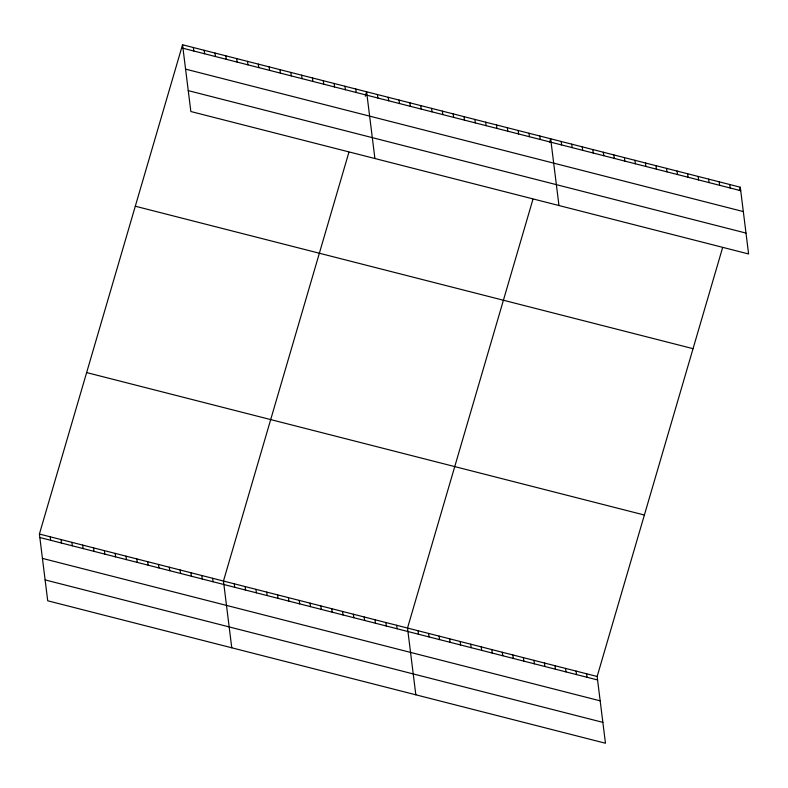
<?xml version="1.0" encoding="UTF-8"?>
<svg xmlns="http://www.w3.org/2000/svg" width="788" height="788" viewBox="0 0 788 788"><rect width="100%" height="100%" fill="white"/><g stroke="black" fill="none" stroke-linecap="round" stroke-linejoin="round"><path stroke-width="1.18" d="M722.576 247.757L597.146 676.478L605.46 743.232L47.713 600.791L39.4 534.037L182.54 44.768L740.287 187.209L748.6 253.963L190.854 111.522L182.54 44.768M348.887 152.32L223.457 581.042L231.77 647.795M365.287 96.254L366.597 91.772L374.911 158.526M532.934 199.325L407.514 628.046L415.828 694.799M549.669 142.145L550.654 138.777L558.968 205.53M739.302 190.578L740.287 187.209M182.974 48.245L740.72 190.686M185.574 69.127L743.32 211.568M188.253 90.64L746 233.081M135.309 206.22L693.046 348.67M86.641 372.576L644.377 515.027M39.4 534.037L597.146 676.478M39.833 537.514L597.58 679.965M42.434 558.396L600.18 700.837M45.113 579.909L602.859 722.36M729.747 184.52L730.18 187.997M719.217 181.831L719.651 185.308M708.678 179.142L709.111 182.619M698.148 176.453L698.582 179.93M687.609 173.754L688.042 177.241M677.079 171.065L677.513 174.542M666.54 168.376L666.973 171.853M656 165.687L656.434 169.164M645.47 162.998L645.904 166.475M634.931 160.309L635.364 163.786M624.401 157.61L624.835 161.097M613.862 154.921L614.295 158.398M603.332 152.232L603.766 155.709M592.793 149.543L593.226 153.02M582.253 146.854L582.687 150.331M571.724 144.165L572.157 147.642M561.184 141.466L561.617 144.953M539.829 136.019L540.263 139.496M528.994 133.251L529.428 136.728M586.607 673.789L587.04 677.266M518.169 130.483L518.602 133.96M576.077 671.1L576.511 674.577M507.344 127.715L507.777 131.202M565.538 668.411L565.971 671.888M496.519 124.957L496.952 128.434M554.998 665.722L555.432 669.199M485.694 122.189L486.127 125.666M544.469 663.033L544.902 666.51M474.869 119.421L475.302 122.898M533.929 660.334L534.362 663.821M464.034 116.663L464.467 120.14M523.399 657.645L523.833 661.122M453.208 113.896L453.642 117.373M512.86 654.956L513.293 658.433M442.383 111.128L442.817 114.605M502.33 652.267L502.764 655.744M431.558 108.36L431.991 111.837M491.791 649.578L492.224 653.055M420.733 105.602L421.166 109.079M481.261 646.889L481.695 650.366M409.908 102.834L410.341 106.311M470.722 644.19L471.155 647.677M399.073 100.066L399.506 103.543M460.182 641.501L460.616 644.978M388.248 97.298L388.681 100.785M449.652 638.812L450.086 642.289M377.422 94.54L377.856 98.017M439.113 636.123L439.546 639.6M428.583 633.434L429.017 636.911M355.772 89.005L356.206 92.482M418.044 630.745L418.477 634.222M344.947 86.247L345.38 89.724M334.112 83.479L334.545 86.956M396.679 625.288L397.113 628.765M323.287 80.711L323.72 84.188M385.854 622.52L386.287 625.997M312.462 77.943L312.895 81.43M375.029 619.752L375.462 623.229M301.637 75.185L302.07 78.662M364.204 616.994L364.637 620.471M290.811 72.417L291.245 75.894M353.379 614.226L353.812 617.703M279.986 69.649L280.42 73.126M342.553 611.458L342.987 614.935M269.151 66.882L269.585 70.368M331.718 608.691L332.152 612.168M258.326 64.123L258.76 67.601M320.893 605.933L321.327 609.41M247.501 61.356L247.934 64.833M310.068 603.165L310.502 606.642M236.676 58.588L237.109 62.065M299.243 600.397L299.676 603.874M225.851 55.83L226.284 59.307M288.418 597.629L288.851 601.116M215.026 53.062L215.459 56.539M277.593 594.871L278.026 598.348M204.191 50.294L204.624 53.771M266.758 592.103L267.191 595.58M193.365 47.526L193.799 51.013M255.933 589.335L256.366 592.812M245.107 586.577L245.541 590.054M234.282 583.81L234.716 587.287M212.632 578.274L213.065 581.761M201.797 575.516L202.23 578.993M190.972 572.748L191.405 576.225M180.147 569.98L180.58 573.457M169.322 567.212L169.755 570.699M158.496 564.454L158.93 567.931M147.671 561.686L148.105 565.163M136.836 558.919L137.27 562.396M126.011 556.161L126.444 559.638M115.186 553.393L115.619 556.87M104.361 550.625L104.794 554.102M93.536 547.857L93.969 551.344M82.71 545.099L83.144 548.576M71.875 542.331L72.309 545.808M61.05 539.563L61.484 543.04M50.225 536.795L50.659 540.282"/></g></svg>
